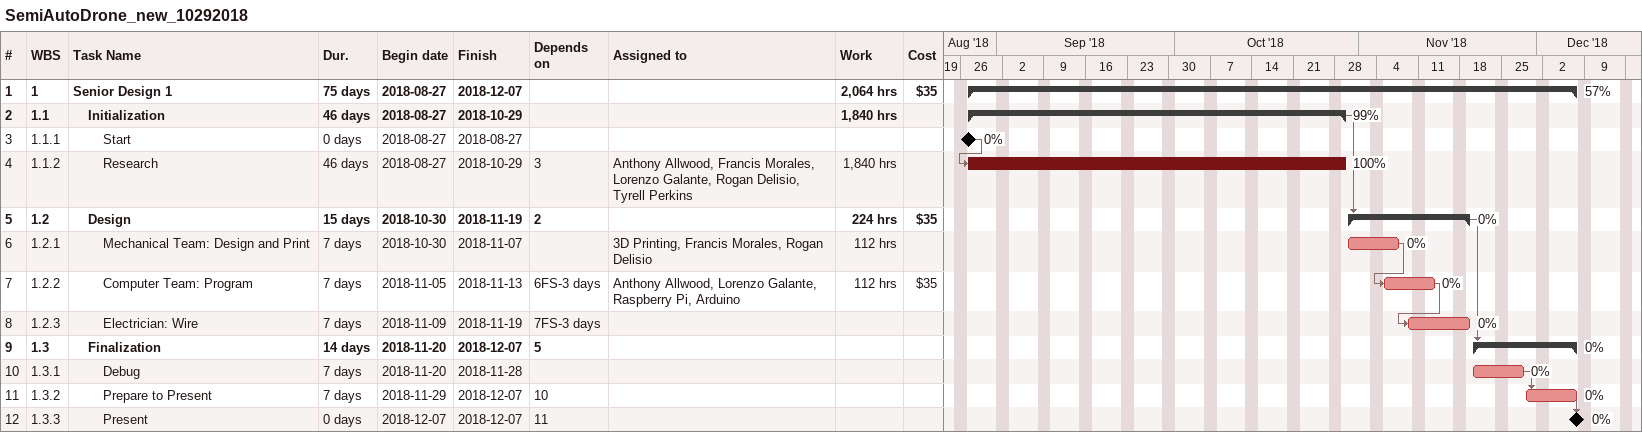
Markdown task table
SemiAutoDrone_new_10292018

| ID | WBS | Task | Duration | Start | Finish | Predecessors | Resources | % complete | Work (h) | Cost ($) |
|---|---|---|---|---|---|---|---|---|---|---|
| 1 | 1 | **Senior Design 1** | 75d | 2018-08-27 | 2018-12-07 |  |  | 57 | 2064 | 35 |
| 2 | 1.1 | **Initialization** | 46d | 2018-08-27 | 2018-10-29 |  |  | 99 | 1840 |  |
| 3 | 1.1.1 | Start | 0d | 2018-08-27 | 2018-08-27 |  |  | 0 |  |  |
| 4 | 1.1.2 | Research | 46d | 2018-08-27 | 2018-10-29 | 3 | Anthony Allwood, Francis Morales, Lorenzo Galante, Rogan Delisio, Tyrell Perkins | 100 | 1840 |  |
| 5 | 1.2 | **Design** | 15d | 2018-10-30 | 2018-11-19 | 2 |  | 0 | 224 | 35 |
| 6 | 1.2.1 | Mechanical Team: Design and Print | 7d | 2018-10-30 | 2018-11-07 |  | 3D Printing, Francis Morales, Rogan Delisio | 0 | 112 |  |
| 7 | 1.2.2 | Computer Team: Program | 7d | 2018-11-05 | 2018-11-13 | 6FS-3d | Anthony Allwood, Lorenzo Galante, Raspberry Pi, Arduino | 0 | 112 | 35 |
| 8 | 1.2.3 | Electrician: Wire | 7d | 2018-11-09 | 2018-11-19 | 7FS-3d |  | 0 |  |  |
| 9 | 1.3 | **Finalization** | 14d | 2018-11-20 | 2018-12-07 | 5 |  | 0 |  |  |
| 10 | 1.3.1 | Debug | 7d | 2018-11-20 | 2018-11-28 |  |  | 0 |  |  |
| 11 | 1.3.2 | Prepare to Present | 7d | 2018-11-29 | 2018-12-07 | 10 |  | 0 |  |  |
| 12 | 1.3.3 | Present | 0d | 2018-12-07 | 2018-12-07 | 11 |  | 0 |  |  |
